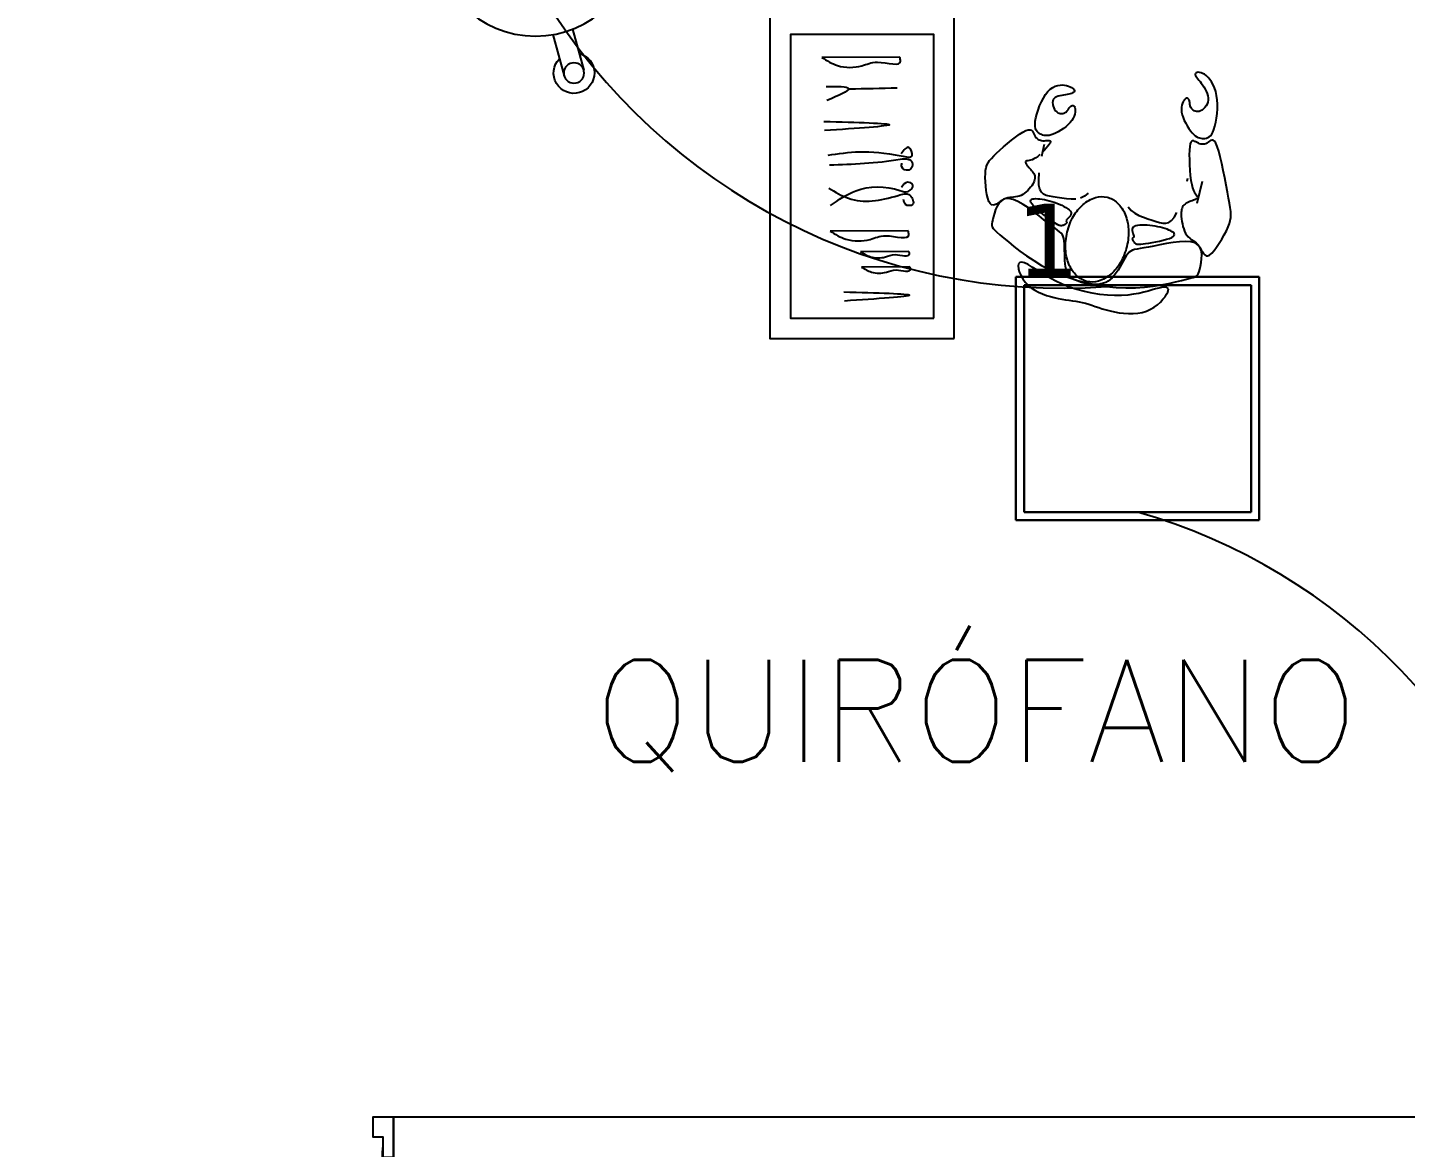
# Model space of a CAD drawing. Header units: metres. Extents: x -39 to 21688, y -24 to 9022.
# Drawn here: x 29.684 to 33.065, y 4.225 to 6.973 of the extents above; entities that cross this region are included whole.
import ezdxf

# ---------------------------------------------------------------- set-up
doc = ezdxf.new("R2010")
doc.units = ezdxf.units.M
doc.header["$MEASUREMENT"] = 0
for name, color, linetype in [('AN-TEXTO', 3, 'Continuous'), ('AR-MOBILIRIO', 1, 'Continuous'), ('AR-MUROS', 6, 'Continuous'), ('AR-PUERTAS', 2, 'Continuous'), ('AR-VENTANAS', 2, 'Continuous'), ('MOBILIARIO', 42, 'Continuous')]:
    doc.layers.add(name, color=color, linetype=linetype)
doc.layers.add('DLX_TERR_LUM', color=7, linetype='Continuous', true_color=0xffd400)
doc.layers.add('DLX_TERR_LUMKEY_IDX', color=7, linetype='Continuous', true_color=0x969696)
doc.styles.add('REGULAR-2.5', font='romans.shx', dxfattribs={"height": 2.5})
doc.styles.add('TableTextStyle', font='')
doc.styles.get('TableTextStyle').set_extended_font_data('VERDANA.TTF')

# ---------------------------------------------------------------- blocks, each defined once
blk = doc.blocks.new('A$C23125473')
at = {"layer": 'AR-MOBILIRIO'}
for p, q in [((1.7892, 3.9896), (1.7974, 3.9908)), ((1.7974, 3.9908), (1.8055, 3.9922)), ((1.8055, 3.9922), (1.8135, 3.9939)), ((1.8135, 3.9939), (1.8213, 3.996)), ((1.8213, 3.996), (1.8292, 3.9984)), ((1.8292, 3.9984), (1.8371, 4.001)), ((1.8371, 4.001), (1.8453, 4.0038)), ((1.8453, 4.0038), (1.8537, 4.0067)), ((1.8537, 4.0067), (1.8625, 4.0096)), ((1.8625, 4.0096), (1.8719, 4.0124)), ((1.8719, 4.0124), (1.8818, 4.0149)), ((1.8818, 4.0149), (1.8924, 4.0172)), ((1.8924, 4.0172), (1.9036, 4.0191)), ((1.9036, 4.0191), (1.915, 4.0205)), ((1.915, 4.0205), (1.9267, 4.0212)), ((1.9267, 4.0212), (1.9383, 4.0212)), ((1.9383, 4.0212), (1.9497, 4.0202)), ((1.9497, 4.0202), (1.9608, 4.0183)), ((1.9608, 4.0183), (1.9713, 4.0151)), ((1.9713, 4.0151), (1.9811, 4.0108)), ((1.9811, 4.0108), (1.9901, 4.0054)), ((1.9901, 4.0054), (1.9982, 3.9994)), ((1.9982, 3.9994), (2.0054, 3.9929)), ((2.0054, 3.9929), (2.0115, 3.9863)), ((1.6803, 3.9512), (1.6883, 3.9578)), ((1.6883, 3.9578), (1.6969, 3.9635)), ((1.6969, 3.9635), (1.706, 3.9685)), ((1.706, 3.9685), (1.7156, 3.9729)), ((1.7156, 3.9729), (1.7253, 3.9765)), ((1.7253, 3.9765), (1.7351, 3.9796)), ((1.7351, 3.9796), (1.7447, 3.9822)), ((1.7447, 3.9822), (1.7541, 3.9842)), ((1.7541, 3.9842), (1.7632, 3.9859)), ((1.7632, 3.9859), (1.7721, 3.9872)), ((1.7817, 3.9562), (1.7639, 3.9491)), ((1.7721, 3.9872), (1.7807, 3.9884)), ((1.7807, 3.9884), (1.7892, 3.9896)), ((1.8002, 3.9623), (1.7817, 3.9562)), ((1.8191, 3.9673), (1.8002, 3.9623)), ((1.838, 3.9712), (1.8191, 3.9673)), ((1.8568, 3.9741), (1.838, 3.9712)), ((1.8751, 3.976), (1.8568, 3.9741)), ((1.873, 3.9548), (1.8969, 3.9572)), ((1.8928, 3.9769), (1.8751, 3.976)), ((1.9094, 3.9768), (1.8928, 3.9769)), ((1.8969, 3.9572), (1.9206, 3.9582)), ((1.9249, 3.9758), (1.9094, 3.9768)), ((1.9206, 3.9582), (1.9437, 3.9579)), ((1.9392, 3.974), (1.9249, 3.9758)), ((1.9523, 3.9716), (1.9392, 3.974)), ((1.9437, 3.9579), (1.9661, 3.9563)), ((1.9642, 3.9689), (1.9523, 3.9716)), ((1.975, 3.9661), (1.9642, 3.9689)), ((1.9661, 3.9563), (1.9874, 3.9538)), ((1.9847, 3.9633), (1.975, 3.9661)), ((1.9934, 3.9607), (1.9847, 3.9633)), ((2.0011, 3.9586), (1.9934, 3.9607)), ((2.0077, 3.9571), (2.0011, 3.9586)), ((2.0133, 3.9563), (2.0077, 3.9571)), ((2.0115, 3.9863), (2.0166, 3.9799)), ((2.0179, 3.9563), (2.0133, 3.9563)), ((2.0166, 3.9799), (2.0205, 3.9739)), ((2.0213, 3.957), (2.0179, 3.9563)), ((2.0205, 3.9739), (2.0232, 3.9686)), ((2.0236, 3.9585), (2.0213, 3.957)), ((2.0232, 3.9686), (2.0246, 3.9643)), ((2.0247, 3.9609), (2.0236, 3.9585)), ((2.0246, 3.9643), (2.0247, 3.9609)), ((1.6589, 3.9189), (1.6625, 3.9273)), ((1.6625, 3.9273), (1.6673, 3.9358)), ((1.6673, 3.9358), (1.6733, 3.9439)), ((1.6733, 3.9439), (1.6803, 3.9512)), ((1.7161, 3.9232), (1.7027, 3.9147)), ((1.7309, 3.9321), (1.7161, 3.9232)), ((1.7469, 3.9409), (1.7309, 3.9321)), ((1.7342, 3.9137), (1.7558, 3.9235)), ((1.7639, 3.9491), (1.7469, 3.9409)), ((1.7558, 3.9235), (1.7782, 3.9322)), ((1.7781, 3.9224), (1.7756, 3.9175)), ((1.781, 3.9268), (1.7781, 3.9224)), ((1.7782, 3.9322), (1.8014, 3.9397)), ((1.7845, 3.9307), (1.781, 3.9268)), ((1.7887, 3.9341), (1.7845, 3.9307)), ((1.7935, 3.9373), (1.7887, 3.9341)), ((1.799, 3.9401), (1.7935, 3.9373)), ((1.8051, 3.9427), (1.799, 3.9401)), ((1.8014, 3.9397), (1.825, 3.946)), ((1.8116, 3.9449), (1.8051, 3.9427)), ((1.8184, 3.9468), (1.8116, 3.9449)), ((1.8254, 3.9482), (1.8184, 3.9468)), ((1.825, 3.946), (1.849, 3.9511)), ((1.8325, 3.9493), (1.8254, 3.9482)), ((1.8396, 3.9498), (1.8325, 3.9493)), ((1.8465, 3.9499), (1.8396, 3.9498)), ((1.8531, 3.9495), (1.8465, 3.9499)), ((1.849, 3.9511), (1.873, 3.9548)), ((1.8594, 3.9485), (1.8531, 3.9495)), ((1.8654, 3.9469), (1.8594, 3.9485)), ((1.8712, 3.9447), (1.8654, 3.9469)), ((1.8768, 3.9417), (1.8712, 3.9447)), ((1.8821, 3.9379), (1.8768, 3.9417)), ((1.8872, 3.9333), (1.8821, 3.9379)), ((1.892, 3.9278), (1.8872, 3.9333)), ((1.8967, 3.9215), (1.892, 3.9278)), ((1.9874, 3.9538), (2.0074, 3.9507)), ((2.0074, 3.9507), (2.0259, 3.9472)), ((2.0259, 3.9472), (2.0424, 3.9436)), ((2.0424, 3.9436), (2.0569, 3.9402)), ((2.0569, 3.9402), (2.0689, 3.9371)), ((2.0689, 3.9371), (2.0783, 3.9347)), ((2.0783, 3.9347), (2.0855, 3.9326)), ((2.0855, 3.9326), (2.0907, 3.9307)), ((2.0907, 3.9307), (2.0944, 3.9285)), ((2.0944, 3.9285), (2.097, 3.9259)), ((2.097, 3.9259), (2.0988, 3.9224)), ((2.0988, 3.9224), (2.1003, 3.9179)), ((1.3907, 3.9069), (1.2719, 3.9071)), ((1.6562, 3.9043), (1.6568, 3.9111)), ((1.6573, 3.899), (1.6562, 3.9043)), ((1.6568, 3.9111), (1.6589, 3.9189)), ((1.6601, 3.8957), (1.6573, 3.899)), ((1.6649, 3.8948), (1.6601, 3.8957)), ((1.6717, 3.8966), (1.6649, 3.8948)), ((1.6803, 3.9009), (1.6717, 3.8966)), ((1.6766, 3.8796), (1.6945, 3.8914)), ((1.6907, 3.9071), (1.6803, 3.9009)), ((1.7027, 3.9147), (1.6907, 3.9071)), ((1.6945, 3.8914), (1.7138, 3.9029)), ((1.7138, 3.9029), (1.7342, 3.9137)), ((1.7707, 3.8914), (1.7704, 3.8832)), ((1.7713, 3.899), (1.7707, 3.8914)), ((1.7723, 3.9059), (1.7713, 3.899)), ((1.7738, 3.912), (1.7723, 3.9059)), ((1.7756, 3.9175), (1.7738, 3.912)), ((1.9012, 3.9145), (1.8967, 3.9215)), ((1.9055, 3.9071), (1.9012, 3.9145)), ((1.9097, 3.8997), (1.9055, 3.9071)), ((1.9137, 3.8924), (1.9097, 3.8997)), ((1.9176, 3.8856), (1.9137, 3.8924)), ((2.1003, 3.9179), (2.1018, 3.912)), ((2.1018, 3.912), (2.1035, 3.9046)), ((2.1035, 3.9046), (2.1052, 3.8959)), ((2.1052, 3.8959), (2.1064, 3.8867)), ((1.3882, 3.8693), (1.2694, 3.8695)), ((1.6322, 3.8456), (1.6453, 3.8563)), ((1.6453, 3.8563), (1.6602, 3.8677)), ((1.6602, 3.8677), (1.6766, 3.8796)), ((1.7701, 3.8581), (1.7698, 3.8503)), ((1.7702, 3.8663), (1.7701, 3.8581)), ((1.7703, 3.8748), (1.7702, 3.8663)), ((1.7704, 3.8832), (1.7703, 3.8748)), ((1.9213, 3.8795), (1.9176, 3.8856)), ((1.9249, 3.8744), (1.9213, 3.8795)), ((1.9285, 3.8706), (1.9249, 3.8744)), ((1.9323, 3.8678), (1.9285, 3.8706)), ((1.9366, 3.8658), (1.9323, 3.8678)), ((1.9416, 3.8643), (1.9366, 3.8658)), ((1.9478, 3.8631), (1.9416, 3.8643)), ((1.9553, 3.8618), (1.9478, 3.8631)), ((1.9646, 3.8603), (1.9553, 3.8618)), ((1.9758, 3.8583), (1.9646, 3.8603)), ((1.9891, 3.8556), (1.9758, 3.8583)), ((2.0041, 3.8526), (1.9891, 3.8556)), ((2.0964, 3.851), (2.0997, 3.855)), ((2.1029, 3.8599), (2.0979, 3.853)), ((2.0997, 3.855), (2.1027, 3.8596)), ((2.1027, 3.8596), (2.1055, 3.8645)), ((2.1057, 3.8682), (2.1029, 3.8599)), ((2.1055, 3.8645), (2.1081, 3.8694)), ((2.1067, 3.8772), (2.1057, 3.8682)), ((2.1064, 3.8867), (2.1067, 3.8772)), ((2.1081, 3.8694), (2.1109, 3.8738)), ((2.1109, 3.8738), (2.1138, 3.8773)), ((2.1138, 3.8773), (2.1172, 3.8793)), ((2.1172, 3.8793), (2.1211, 3.8796)), ((2.1211, 3.8796), (2.1256, 3.8776)), ((2.1256, 3.8776), (2.131, 3.8732)), ((2.131, 3.8732), (2.1369, 3.8665)), ((2.1369, 3.8665), (2.1432, 3.8582)), ((2.1432, 3.8582), (2.1496, 3.8486)), ((1.5987, 3.8163), (1.6042, 3.8214)), ((1.6042, 3.8214), (1.6115, 3.8278)), ((1.6115, 3.8278), (1.6209, 3.836)), ((1.6209, 3.836), (1.6322, 3.8456)), ((1.7618, 3.824), (1.7579, 3.8204)), ((1.7647, 3.8278), (1.7618, 3.824)), ((1.7668, 3.832), (1.7647, 3.8278)), ((1.7682, 3.837), (1.7668, 3.832)), ((1.7692, 3.8431), (1.7682, 3.837)), ((1.7698, 3.8503), (1.7692, 3.8431)), ((1.9361, 3.838), (1.9364, 3.8393)), ((1.9361, 3.8371), (1.9361, 3.838)), ((1.9365, 3.8364), (1.9361, 3.8371)), ((1.9364, 3.8393), (1.9369, 3.8406)), ((1.9371, 3.8359), (1.9365, 3.8364)), ((1.9365, 3.8204), (1.9373, 3.8234)), ((1.9369, 3.8406), (1.9377, 3.8422)), ((1.9378, 3.8354), (1.9371, 3.8359)), ((1.9373, 3.8234), (1.9383, 3.8262)), ((1.9377, 3.8422), (1.9387, 3.8437)), ((1.9386, 3.835), (1.9378, 3.8354)), ((1.9383, 3.8262), (1.9392, 3.8288)), ((1.9393, 3.8344), (1.9386, 3.835)), ((1.9387, 3.8437), (1.9398, 3.8452)), ((1.9392, 3.8288), (1.9398, 3.8309)), ((1.9398, 3.8336), (1.9393, 3.8344)), ((1.9398, 3.8452), (1.9411, 3.8467)), ((1.94, 3.8325), (1.9398, 3.8336)), ((1.9398, 3.8309), (1.94, 3.8325)), ((1.9411, 3.8467), (1.9424, 3.848)), ((1.9424, 3.848), (1.9439, 3.8491)), ((1.9439, 3.8491), (1.9455, 3.85)), ((1.9455, 3.85), (1.9476, 3.8506)), ((1.9476, 3.8506), (1.9501, 3.851)), ((1.9501, 3.851), (1.9534, 3.8511)), ((1.9534, 3.8511), (1.9575, 3.8509)), ((1.9575, 3.8509), (1.9626, 3.8504)), ((1.9626, 3.8504), (1.9689, 3.8496)), ((1.9689, 3.8496), (1.9765, 3.8485)), ((1.9765, 3.8485), (1.985, 3.847)), ((1.985, 3.847), (1.994, 3.8453)), ((1.994, 3.8453), (2.0032, 3.8434)), ((2.0032, 3.8434), (2.012, 3.8413)), ((2.02, 3.8495), (2.0041, 3.8526)), ((2.012, 3.8413), (2.0202, 3.839)), ((2.0362, 3.8468), (2.02, 3.8495)), ((2.0202, 3.839), (2.0274, 3.8367)), ((2.0274, 3.8367), (2.033, 3.8343)), ((2.033, 3.8343), (2.0369, 3.8319)), ((2.037, 3.8225), (2.0342, 3.8203)), ((2.052, 3.845), (2.0362, 3.8468)), ((2.0369, 3.8319), (2.039, 3.8295)), ((2.0389, 3.8248), (2.037, 3.8225)), ((2.0396, 3.8271), (2.0389, 3.8248)), ((2.039, 3.8295), (2.0396, 3.8271)), ((2.0667, 3.8443), (2.052, 3.845)), ((2.0645, 3.8191), (2.0671, 3.8244)), ((2.0796, 3.8451), (2.0667, 3.8443)), ((2.0671, 3.8244), (2.0701, 3.829)), ((2.0701, 3.829), (2.0734, 3.833)), ((2.0734, 3.833), (2.0771, 3.8363)), ((2.0771, 3.8363), (2.081, 3.8392)), ((2.0902, 3.848), (2.0796, 3.8451)), ((2.081, 3.8392), (2.0849, 3.842)), ((2.0849, 3.842), (2.0889, 3.8447)), ((2.0889, 3.8447), (2.0927, 3.8477)), ((2.0979, 3.853), (2.0902, 3.848)), ((2.0927, 3.8477), (2.0964, 3.851)), ((2.1496, 3.8486), (2.1559, 3.8384)), ((2.1559, 3.8384), (2.1617, 3.828)), ((2.1617, 3.828), (2.167, 3.8178)), ((1.3859, 3.8185), (1.1948, 3.8189)), ((1.5914, 3.8012), (1.5915, 3.805)), ((1.5922, 3.7965), (1.5914, 3.8012)), ((1.5915, 3.805), (1.5926, 3.8086)), ((1.5936, 3.7905), (1.5922, 3.7965)), ((1.5926, 3.8086), (1.5949, 3.8122)), ((1.5954, 3.7831), (1.5936, 3.7905)), ((1.5949, 3.8122), (1.5987, 3.8163)), ((1.7195, 3.7912), (1.7075, 3.7817)), ((1.7302, 3.7996), (1.7195, 3.7912)), ((1.734, 3.7905), (1.7271, 3.7854)), ((1.7393, 3.8065), (1.7302, 3.7996)), ((1.7402, 3.795), (1.734, 3.7905)), ((1.7468, 3.812), (1.7393, 3.8065)), ((1.7455, 3.7986), (1.7402, 3.795)), ((1.7498, 3.8013), (1.7455, 3.7986)), ((1.753, 3.8165), (1.7468, 3.812)), ((1.7534, 3.8033), (1.7498, 3.8013)), ((1.7579, 3.8204), (1.753, 3.8165)), ((1.7564, 3.8047), (1.7534, 3.8033)), ((1.7588, 3.8055), (1.7564, 3.8047)), ((1.7609, 3.8059), (1.7588, 3.8055)), ((1.7628, 3.8058), (1.7609, 3.8059)), ((1.7646, 3.8055), (1.7628, 3.8058)), ((1.7664, 3.8049), (1.7646, 3.8055)), ((1.7682, 3.8042), (1.7664, 3.8049)), ((1.7699, 3.8034), (1.7682, 3.8042)), ((1.7715, 3.8024), (1.7699, 3.8034)), ((1.7729, 3.8014), (1.7715, 3.8024)), ((1.774, 3.8005), (1.7729, 3.8014)), ((1.7735, 3.7939), (1.7736, 3.7948)), ((1.7738, 3.7928), (1.7735, 3.7939)), ((1.7736, 3.7948), (1.7739, 3.7957)), ((1.7747, 3.7914), (1.7738, 3.7928)), ((1.7739, 3.7957), (1.7744, 3.7964)), ((1.7748, 3.7995), (1.774, 3.8005)), ((1.7744, 3.7964), (1.7749, 3.7971)), ((1.7762, 3.7898), (1.7747, 3.7914)), ((1.7752, 3.7986), (1.7748, 3.7995)), ((1.7749, 3.7971), (1.7752, 3.7978)), ((1.7752, 3.7978), (1.7752, 3.7986)), ((1.7781, 3.7879), (1.7762, 3.7898)), ((1.7803, 3.7858), (1.7781, 3.7879)), ((1.9359, 3.8173), (1.9365, 3.8204)), ((1.9359, 3.8144), (1.9359, 3.8173)), ((1.9366, 3.8117), (1.9359, 3.8144)), ((1.9383, 3.8093), (1.9366, 3.8117)), ((1.941, 3.8074), (1.9383, 3.8093)), ((1.9447, 3.806), (1.941, 3.8074)), ((1.9493, 3.805), (1.9447, 3.806)), ((1.9546, 3.8044), (1.9493, 3.805)), ((1.9604, 3.8041), (1.9546, 3.8044)), ((1.9666, 3.8041), (1.9604, 3.8041)), ((1.9633, 3.785), (1.9743, 3.7888)), ((1.973, 3.8045), (1.9666, 3.8041)), ((1.9796, 3.805), (1.973, 3.8045)), ((1.9743, 3.7888), (1.9849, 3.7922)), ((1.9861, 3.8058), (1.9796, 3.805)), ((1.9849, 3.7922), (1.9945, 3.7954)), ((1.9925, 3.8068), (1.9861, 3.8058)), ((1.9988, 3.808), (1.9925, 3.8068)), ((1.9945, 3.7954), (2.0033, 3.798)), ((2.0049, 3.8093), (1.9988, 3.808)), ((2.0033, 3.798), (2.0112, 3.7996)), ((2.0107, 3.8108), (2.0049, 3.8093)), ((2.0162, 3.8125), (2.0107, 3.8108)), ((2.0112, 3.7996), (2.0186, 3.7996)), ((2.0214, 3.8143), (2.0162, 3.8125)), ((2.0186, 3.7996), (2.0256, 3.7976)), ((2.0262, 3.8162), (2.0214, 3.8143)), ((2.0256, 3.7976), (2.0322, 3.7929)), ((2.0305, 3.8182), (2.0262, 3.8162)), ((2.0342, 3.8203), (2.0305, 3.8182)), ((2.0322, 3.7929), (2.0388, 3.7851)), ((2.0564, 3.7833), (2.0569, 3.789)), ((2.0569, 3.789), (2.0578, 3.7949)), ((2.0578, 3.7949), (2.059, 3.8011)), ((2.059, 3.8011), (2.0605, 3.8073)), ((2.0605, 3.8073), (2.0623, 3.8133)), ((2.0623, 3.8133), (2.0645, 3.8191)), ((2.167, 3.8178), (2.1713, 3.8084)), ((2.1713, 3.8084), (2.1745, 3.8002)), ((2.1745, 3.8002), (2.1767, 3.7927)), ((2.1767, 3.7927), (2.1779, 3.7856)), ((1.5906, 3.7544), (1.5873, 3.7513)), ((1.5943, 3.7554), (1.5906, 3.7544)), ((1.5984, 3.7547), (1.5943, 3.7554)), ((1.5978, 3.7747), (1.5954, 3.7831)), ((1.6009, 3.7659), (1.5978, 3.7747)), ((1.6026, 3.7527), (1.5984, 3.7547)), ((1.6049, 3.7573), (1.6009, 3.7659)), ((1.6099, 3.7497), (1.6049, 3.7573)), ((1.6683, 3.7533), (1.6555, 3.746)), ((1.6815, 3.7621), (1.6683, 3.7533)), ((1.6947, 3.7718), (1.6815, 3.7621)), ((1.6939, 3.757), (1.69, 3.7523)), ((1.6993, 3.7623), (1.6939, 3.757)), ((1.7075, 3.7817), (1.6947, 3.7718)), ((1.7056, 3.768), (1.6993, 3.7623)), ((1.7125, 3.7739), (1.7056, 3.768)), ((1.7198, 3.7798), (1.7125, 3.7739)), ((1.7271, 3.7854), (1.7198, 3.7798)), ((1.757, 3.7528), (1.7629, 3.7555)), ((1.7629, 3.7555), (1.7685, 3.7582)), ((1.7685, 3.7582), (1.7735, 3.7611)), ((1.7735, 3.7611), (1.7779, 3.764)), ((1.7779, 3.764), (1.7815, 3.767)), ((1.7824, 3.7835), (1.7803, 3.7858)), ((1.7815, 3.767), (1.7842, 3.77)), ((1.7843, 3.7811), (1.7824, 3.7835)), ((1.7842, 3.77), (1.7858, 3.7729)), ((1.7856, 3.7785), (1.7843, 3.7811)), ((1.7862, 3.7757), (1.7856, 3.7785)), ((1.7858, 3.7729), (1.7862, 3.7757)), ((1.9264, 3.759), (1.9334, 3.7679)), ((1.9334, 3.7679), (1.9423, 3.7749)), ((1.9423, 3.7749), (1.9525, 3.7805)), ((1.9525, 3.7805), (1.9633, 3.785)), ((2.0388, 3.7851), (2.0453, 3.7736)), ((2.0562, 3.7782), (2.0564, 3.7833)), ((2.0562, 3.7735), (2.0562, 3.7782)), ((2.0566, 3.7693), (2.0562, 3.7735)), ((2.0573, 3.7656), (2.0566, 3.7693)), ((2.0583, 3.7622), (2.0573, 3.7656)), ((2.0596, 3.7593), (2.0583, 3.7622)), ((2.0613, 3.7566), (2.0596, 3.7593)), ((2.0633, 3.7544), (2.0613, 3.7566)), ((2.0657, 3.7524), (2.0633, 3.7544)), ((2.1765, 3.7613), (2.1747, 3.7507)), ((2.1777, 3.7704), (2.1765, 3.7613)), ((2.1782, 3.7783), (2.1777, 3.7704)), ((2.1779, 3.7856), (2.1782, 3.7783)), ((1.5796, 3.7292), (1.5779, 3.7191)), ((1.5817, 3.7383), (1.5796, 3.7292)), ((1.5843, 3.7459), (1.5817, 3.7383)), ((1.5873, 3.7513), (1.5843, 3.7459)), ((1.6071, 3.7498), (1.6026, 3.7527)), ((1.6117, 3.7466), (1.6071, 3.7498)), ((1.6161, 3.7436), (1.6099, 3.7497)), ((1.6164, 3.7434), (1.6117, 3.7466)), ((1.6237, 3.7397), (1.6161, 3.7436)), ((1.6212, 3.7406), (1.6164, 3.7434)), ((1.6259, 3.7386), (1.6212, 3.7406)), ((1.6328, 3.7387), (1.6237, 3.7397)), ((1.6307, 3.7373), (1.6259, 3.7386)), ((1.6354, 3.7365), (1.6307, 3.7373)), ((1.6435, 3.7409), (1.6328, 3.7387)), ((1.6402, 3.736), (1.6354, 3.7365)), ((1.6449, 3.7356), (1.6402, 3.736)), ((1.6555, 3.746), (1.6435, 3.7409)), ((1.6495, 3.7351), (1.6449, 3.7356)), ((1.6542, 3.7343), (1.6495, 3.7351)), ((1.6588, 3.7331), (1.6542, 3.7343)), ((1.6633, 3.7312), (1.6588, 3.7331)), ((1.6677, 3.7288), (1.6633, 3.7312)), ((1.672, 3.7258), (1.6677, 3.7288)), ((1.6761, 3.7225), (1.672, 3.7258)), ((1.68, 3.7189), (1.6761, 3.7225)), ((1.6876, 3.7484), (1.6868, 3.7453)), ((1.6868, 3.7453), (1.6873, 3.743)), ((1.6873, 3.743), (1.689, 3.7412)), ((1.69, 3.7523), (1.6876, 3.7484)), ((1.689, 3.7412), (1.6917, 3.74)), ((1.6917, 3.74), (1.6953, 3.7393)), ((1.6953, 3.7393), (1.6995, 3.7391)), ((1.6995, 3.7391), (1.7043, 3.7393)), ((1.7043, 3.7393), (1.7094, 3.7397)), ((1.7094, 3.7397), (1.7149, 3.7405)), ((1.7132, 3.7229), (1.7094, 3.7157)), ((1.7185, 3.7279), (1.7132, 3.7229)), ((1.7149, 3.7405), (1.7205, 3.7415)), ((1.7251, 3.7312), (1.7185, 3.7279)), ((1.7205, 3.7415), (1.7264, 3.7428)), ((1.7329, 3.7334), (1.7251, 3.7312)), ((1.7264, 3.7428), (1.7324, 3.7443)), ((1.7324, 3.7443), (1.7386, 3.7461)), ((1.7419, 3.735), (1.7329, 3.7334)), ((1.7386, 3.7461), (1.7447, 3.7481)), ((1.752, 3.7365), (1.7419, 3.735)), ((1.7447, 3.7481), (1.7509, 3.7504)), ((1.7509, 3.7504), (1.757, 3.7528)), ((1.7629, 3.7383), (1.752, 3.7365)), ((1.7744, 3.7399), (1.7629, 3.7383)), ((1.7862, 3.7408), (1.7744, 3.7399)), ((1.7978, 3.7404), (1.7862, 3.7408)), ((1.8191, 3.7333), (1.8089, 3.7381)), ((1.8282, 3.7255), (1.8191, 3.7333)), ((2.0683, 3.7507), (2.0657, 3.7524)), ((2.0711, 3.7491), (2.0683, 3.7507)), ((2.0741, 3.7478), (2.0711, 3.7491)), ((2.0772, 3.7466), (2.0741, 3.7478)), ((2.0802, 3.7455), (2.0772, 3.7466)), ((2.0832, 3.7444), (2.0802, 3.7455)), ((2.0861, 3.7433), (2.0832, 3.7444)), ((2.084, 3.7129), (2.0863, 3.7193)), ((2.0888, 3.7422), (2.0861, 3.7433)), ((2.0863, 3.7193), (2.0887, 3.7242)), ((2.0887, 3.7242), (2.091, 3.7277)), ((2.0912, 3.741), (2.0888, 3.7422)), ((2.091, 3.7277), (2.0931, 3.7302)), ((2.0933, 3.7399), (2.0912, 3.741)), ((2.0931, 3.7302), (2.0949, 3.7319)), ((2.095, 3.7387), (2.0933, 3.7399)), ((2.0949, 3.7319), (2.0963, 3.7332)), ((2.0964, 3.7375), (2.095, 3.7387)), ((2.0956, 3.7501), (2.1084, 3.6966)), ((2.0963, 3.7332), (2.0972, 3.7342)), ((2.0972, 3.7364), (2.0964, 3.7375)), ((2.0975, 3.7353), (2.0972, 3.7364)), ((2.0972, 3.7342), (2.0975, 3.7353)), ((2.1697, 3.723), (2.1665, 3.7062)), ((2.1724, 3.738), (2.1697, 3.723)), ((2.1747, 3.7507), (2.1724, 3.738)), ((1.5759, 3.6976), (1.5755, 3.6873)), ((1.5755, 3.6873), (1.5757, 3.6779)), ((1.5767, 3.7084), (1.5759, 3.6976)), ((1.5779, 3.7191), (1.5767, 3.7084)), ((1.6835, 3.7151), (1.68, 3.7189)), ((1.6867, 3.7113), (1.6835, 3.7151)), ((1.6895, 3.7075), (1.6867, 3.7113)), ((1.6919, 3.7037), (1.6895, 3.7075)), ((1.6938, 3.7001), (1.6919, 3.7037)), ((1.6953, 3.6966), (1.6938, 3.7001)), ((1.6963, 3.6932), (1.6953, 3.6966)), ((1.6969, 3.6899), (1.6963, 3.6932)), ((1.6967, 3.6836), (1.697, 3.6867)), ((1.697, 3.6867), (1.6969, 3.6899)), ((1.7071, 3.7058), (1.7065, 3.6927)), ((1.7065, 3.6927), (1.7075, 3.6759)), ((1.7094, 3.7157), (1.7071, 3.7058)), ((2.0708, 3.6961), (2.0724, 3.6893)), ((2.0786, 3.6825), (2.0801, 3.6943)), ((2.0801, 3.6943), (2.0819, 3.7046)), ((2.0819, 3.7046), (2.084, 3.7129)), ((2.1631, 3.6885), (2.1595, 3.6704)), ((2.1665, 3.7062), (2.1631, 3.6885)), ((1.5757, 3.6779), (1.5764, 3.6698)), ((1.5764, 3.6698), (1.5777, 3.6629)), ((1.5777, 3.6629), (1.5796, 3.6568)), ((1.5796, 3.6568), (1.5824, 3.6512)), ((1.6741, 3.6507), (1.6747, 3.6524)), ((1.6747, 3.6524), (1.6757, 3.6542)), ((1.6757, 3.6542), (1.6771, 3.6562)), ((1.6771, 3.6562), (1.6787, 3.6583)), ((1.6787, 3.6583), (1.6806, 3.6605)), ((1.6806, 3.6605), (1.6827, 3.6628)), ((1.6827, 3.6628), (1.6848, 3.6651)), ((1.6848, 3.6651), (1.6871, 3.6675)), ((1.6871, 3.6675), (1.6892, 3.67)), ((1.6892, 3.67), (1.6913, 3.6725)), ((1.6913, 3.6725), (1.6932, 3.6751)), ((1.6932, 3.6751), (1.6947, 3.6779)), ((1.6947, 3.6779), (1.6959, 3.6807)), ((1.6959, 3.6807), (1.6967, 3.6836)), ((2.0762, 3.6435), (2.0766, 3.6565)), ((2.0766, 3.6565), (2.0774, 3.6697)), ((2.0774, 3.6697), (2.0786, 3.6825)), ((2.1557, 3.6529), (2.1519, 3.6367)), ((2.1595, 3.6704), (2.1557, 3.6529)), ((1.5824, 3.6512), (1.586, 3.6458)), ((1.586, 3.6458), (1.5907, 3.6404)), ((1.5907, 3.6404), (1.5964, 3.6345)), ((1.5964, 3.6345), (1.6033, 3.6279)), ((1.6033, 3.6279), (1.6115, 3.6205)), ((1.6115, 3.6205), (1.6205, 3.6124)), ((1.6738, 3.6493), (1.6741, 3.6507)), ((1.6741, 3.6482), (1.6738, 3.6493)), ((1.6748, 3.6474), (1.6741, 3.6482)), ((1.676, 3.6469), (1.6748, 3.6474)), ((1.6778, 3.6466), (1.676, 3.6469)), ((1.6802, 3.6463), (1.6778, 3.6466)), ((1.683, 3.6458), (1.6802, 3.6463)), ((1.6863, 3.645), (1.683, 3.6458)), ((1.6901, 3.6438), (1.6863, 3.645)), ((1.6944, 3.6418), (1.6901, 3.6438)), ((1.6992, 3.6391), (1.6944, 3.6418)), ((1.7043, 3.6354), (1.6992, 3.6391)), ((1.7097, 3.6309), (1.7043, 3.6354)), ((1.7139, 3.6347), (1.7188, 3.6119)), ((1.7203, 3.6208), (1.7151, 3.626)), ((1.7251, 3.6157), (1.7203, 3.6208)), ((2.0761, 3.6313), (2.0762, 3.6435)), ((2.0765, 3.6205), (2.0761, 3.6313)), ((2.0773, 3.6116), (2.0765, 3.6205)), ((2.1482, 3.6225), (2.1445, 3.6112)), ((2.1519, 3.6367), (2.1482, 3.6225)), ((1.6205, 3.6124), (1.6302, 3.604)), ((1.6302, 3.604), (1.6401, 3.5958)), ((1.6401, 3.5958), (1.6499, 3.5881)), ((1.6499, 3.5881), (1.6592, 3.5813)), ((1.6965, 3.5837), (1.6982, 3.587)), ((1.6982, 3.587), (1.7001, 3.5898)), ((1.7001, 3.5898), (1.7024, 3.592)), ((1.7024, 3.592), (1.7049, 3.5938)), ((1.7049, 3.5938), (1.7077, 3.5952)), ((1.7077, 3.5952), (1.7107, 3.5961)), ((1.7107, 3.5961), (1.7138, 3.5967)), ((1.7138, 3.5967), (1.717, 3.597)), ((1.717, 3.597), (1.7204, 3.597)), ((1.7203, 3.5842), (1.717, 3.5833)), ((1.7188, 3.6119), (1.7204, 3.6052)), ((1.7239, 3.5846), (1.7203, 3.5842)), ((1.7204, 3.597), (1.7238, 3.5969)), ((1.7238, 3.5969), (1.727, 3.5966)), ((1.7278, 3.5846), (1.7239, 3.5846)), ((1.7292, 3.6108), (1.7251, 3.6157)), ((1.727, 3.5966), (1.73, 3.5965)), ((1.7321, 3.584), (1.7278, 3.5846)), ((1.7325, 3.6064), (1.7292, 3.6108)), ((1.73, 3.5965), (1.7325, 3.5967)), ((1.7368, 3.5829), (1.7321, 3.584)), ((1.7347, 3.6028), (1.7325, 3.6064)), ((1.7325, 3.5967), (1.7344, 3.5972)), ((1.7344, 3.5972), (1.7355, 3.5983)), ((1.7357, 3.6001), (1.7347, 3.6028)), ((1.7355, 3.5983), (1.7357, 3.6001)), ((2.0785, 3.6051), (2.0773, 3.6116)), ((2.0801, 3.6008), (2.0785, 3.6051)), ((2.0821, 3.5983), (2.0801, 3.6008)), ((2.0843, 3.5974), (2.0821, 3.5983)), ((2.0868, 3.5976), (2.0843, 3.5974)), ((2.0895, 3.5986), (2.0868, 3.5976)), ((2.087, 3.5817), (2.0907, 3.5849)), ((2.0924, 3.6001), (2.0895, 3.5986)), ((2.0907, 3.5849), (2.0943, 3.5873)), ((2.0953, 3.6018), (2.0924, 3.6001)), ((2.0943, 3.5873), (2.0978, 3.5891)), ((2.0983, 3.6033), (2.0953, 3.6018)), ((2.0978, 3.5891), (2.1012, 3.5903)), ((2.1013, 3.6045), (2.0983, 3.6033)), ((2.1012, 3.5903), (2.1045, 3.5911)), ((2.1044, 3.6054), (2.1013, 3.6045)), ((2.1075, 3.6059), (2.1044, 3.6054)), ((2.1045, 3.5911), (2.1078, 3.5914)), ((2.1105, 3.6059), (2.1075, 3.6059)), ((2.1078, 3.5914), (2.1112, 3.5914)), ((2.1136, 3.6055), (2.1105, 3.6059)), ((2.1112, 3.5914), (2.1146, 3.5912)), ((2.1167, 3.6045), (2.1136, 3.6055)), ((2.1146, 3.5912), (2.118, 3.5906)), ((2.1197, 3.6029), (2.1167, 3.6045)), ((2.118, 3.5906), (2.1214, 3.5895)), ((2.1226, 3.6007), (2.1197, 3.6029)), ((2.1214, 3.5895), (2.1247, 3.5876)), ((2.1256, 3.5984), (2.1226, 3.6007)), ((2.1247, 3.5876), (2.1279, 3.5848)), ((2.1285, 3.5964), (2.1256, 3.5984)), ((2.1279, 3.5848), (2.131, 3.5809)), ((2.1315, 3.5954), (2.1285, 3.5964)), ((2.1346, 3.5959), (2.1315, 3.5954)), ((2.1378, 3.5983), (2.1346, 3.5959)), ((2.1411, 3.6032), (2.1378, 3.5983)), ((2.1445, 3.6112), (2.1411, 3.6032)), ((1.6592, 3.5813), (1.6676, 3.5758)), ((1.6676, 3.5758), (1.6749, 3.572)), ((1.6749, 3.572), (1.6807, 3.5701)), ((1.6807, 3.5701), (1.6852, 3.57)), ((1.6852, 3.57), (1.6887, 3.5712)), ((1.6887, 3.5712), (1.6913, 3.5736)), ((1.6913, 3.5736), (1.6933, 3.5766)), ((1.6933, 3.5766), (1.695, 3.5801)), ((1.695, 3.5801), (1.6965, 3.5837)), ((1.698, 3.5623), (1.6977, 3.5564)), ((1.6977, 3.5564), (1.6982, 3.5493)), ((1.699, 3.5671), (1.698, 3.5623)), ((1.7006, 3.5711), (1.699, 3.5671)), ((1.7027, 3.5743), (1.7006, 3.5711)), ((1.7052, 3.5768), (1.7027, 3.5743)), ((1.7079, 3.5789), (1.7052, 3.5768)), ((1.7109, 3.5806), (1.7079, 3.5789)), ((1.7139, 3.5821), (1.7109, 3.5806)), ((1.717, 3.5833), (1.7139, 3.5821)), ((1.7421, 3.581), (1.7368, 3.5829)), ((1.748, 3.5784), (1.7421, 3.581)), ((1.7542, 3.5752), (1.748, 3.5784)), ((1.7606, 3.5715), (1.7542, 3.5752)), ((1.767, 3.5672), (1.7606, 3.5715)), ((1.7731, 3.5626), (1.767, 3.5672)), ((1.7789, 3.5576), (1.7731, 3.5626)), ((1.784, 3.5525), (1.7789, 3.5576)), ((1.7882, 3.5473), (1.784, 3.5525)), ((2.0638, 3.5472), (2.0672, 3.5541)), ((2.0672, 3.5541), (2.071, 3.5608)), ((2.071, 3.5608), (2.075, 3.5671)), ((2.075, 3.5671), (2.0791, 3.5728)), ((2.0791, 3.5728), (2.0832, 3.5777)), ((2.0832, 3.5777), (2.087, 3.5817)), ((2.131, 3.5809), (2.1339, 3.5758)), ((2.1339, 3.5758), (2.1366, 3.5693)), ((2.1366, 3.5693), (2.1391, 3.5612)), ((2.1391, 3.5612), (2.1412, 3.5518)), ((2.1412, 3.5518), (2.143, 3.5414)), ((1.6982, 3.5493), (1.6997, 3.541)), ((1.6997, 3.541), (1.702, 3.5317)), ((1.702, 3.5317), (1.7051, 3.5219)), ((1.7051, 3.5219), (1.7089, 3.5118)), ((1.7436, 3.5163), (1.7456, 3.5202)), ((1.7456, 3.5202), (1.748, 3.5237)), ((1.748, 3.5237), (1.7507, 3.5265)), ((1.7507, 3.5265), (1.7535, 3.5285)), ((1.7535, 3.5285), (1.7565, 3.5298)), ((1.7565, 3.5298), (1.7596, 3.5304)), ((1.7596, 3.5304), (1.7626, 3.5305)), ((1.7626, 3.5305), (1.7655, 3.5301)), ((1.7655, 3.5301), (1.7682, 3.5294)), ((1.7682, 3.5294), (1.7707, 3.5283)), ((1.7707, 3.5283), (1.7729, 3.5271)), ((1.7729, 3.5271), (1.7747, 3.5258)), ((1.7747, 3.5258), (1.7762, 3.5244)), ((1.7762, 3.5244), (1.7774, 3.5229)), ((1.7774, 3.5229), (1.7785, 3.5214)), ((1.7785, 3.5214), (1.7794, 3.5198)), ((1.7794, 3.5198), (1.7804, 3.5183)), ((1.7804, 3.5183), (1.7814, 3.5167)), ((1.7814, 3.5167), (1.7825, 3.5152)), ((1.7915, 3.542), (1.7882, 3.5473)), ((1.7939, 3.5368), (1.7915, 3.542)), ((1.7954, 3.5318), (1.7939, 3.5368)), ((1.7952, 3.5158), (1.796, 3.5189)), ((1.7961, 3.5271), (1.7954, 3.5318)), ((1.796, 3.5189), (1.7963, 3.5227)), ((1.7963, 3.5227), (1.7961, 3.5271)), ((2.0567, 3.5205), (2.0573, 3.5267)), ((2.057, 3.5148), (2.0567, 3.5205)), ((2.0573, 3.5267), (2.0587, 3.5333)), ((2.0587, 3.5333), (2.0609, 3.5402)), ((2.0609, 3.5402), (2.0638, 3.5472)), ((2.0814, 3.5178), (2.0801, 3.5157)), ((2.0832, 3.5198), (2.0814, 3.5178)), ((2.0853, 3.5217), (2.0832, 3.5198)), ((2.0877, 3.5234), (2.0853, 3.5217)), ((2.0905, 3.5247), (2.0877, 3.5234)), ((2.0935, 3.5255), (2.0905, 3.5247)), ((2.0967, 3.5257), (2.0935, 3.5255)), ((2.1002, 3.5252), (2.0967, 3.5257)), ((2.1038, 3.5239), (2.1002, 3.5252)), ((2.1075, 3.5218), (2.1038, 3.5239)), ((2.1111, 3.519), (2.1075, 3.5218)), ((2.1145, 3.5157), (2.1111, 3.519)), ((2.143, 3.5414), (2.1442, 3.5304)), ((2.1442, 3.5304), (2.145, 3.5191)), ((2.145, 3.5191), (2.1451, 3.5077)), ((1.7089, 3.5118), (1.7132, 3.5019)), ((1.7132, 3.5019), (1.7181, 3.4924)), ((1.7181, 3.4924), (1.7234, 3.4839)), ((1.7234, 3.4839), (1.729, 3.4766)), ((1.7407, 3.5036), (1.7411, 3.5078)), ((1.7411, 3.4997), (1.7407, 3.5036)), ((1.7411, 3.5078), (1.7421, 3.5121)), ((1.7422, 3.4962), (1.7411, 3.4997)), ((1.7421, 3.5121), (1.7436, 3.5163)), ((1.7443, 3.4934), (1.7422, 3.4962)), ((1.747, 3.4911), (1.7443, 3.4934)), ((1.7504, 3.4893), (1.747, 3.4911)), ((1.7543, 3.4879), (1.7504, 3.4893)), ((1.7585, 3.4868), (1.7543, 3.4879)), ((1.763, 3.4859), (1.7585, 3.4868)), ((1.7675, 3.4852), (1.763, 3.4859)), ((1.7719, 3.4845), (1.7675, 3.4852)), ((1.7762, 3.4837), (1.7719, 3.4845)), ((1.7802, 3.4829), (1.7762, 3.4837)), ((1.7838, 3.482), (1.7802, 3.4829)), ((1.7825, 3.5152), (1.7837, 3.5138)), ((1.7837, 3.5138), (1.7852, 3.5125)), ((1.7852, 3.5125), (1.7867, 3.5115)), ((1.7867, 3.5115), (1.7883, 3.5107)), ((1.7883, 3.5107), (1.7899, 3.5105)), ((1.7899, 3.5105), (1.7914, 3.5108)), ((1.7914, 3.5108), (1.7928, 3.5117)), ((1.7928, 3.5117), (1.7941, 3.5133)), ((1.7941, 3.5133), (1.7952, 3.5158)), ((2.0579, 3.5097), (2.057, 3.5148)), ((2.0594, 3.5051), (2.0579, 3.5097)), ((2.0612, 3.5012), (2.0594, 3.5051)), ((2.0632, 3.498), (2.0612, 3.5012)), ((2.0653, 3.4955), (2.0632, 3.498)), ((2.0674, 3.4938), (2.0653, 3.4955)), ((2.0693, 3.4929), (2.0674, 3.4938)), ((2.071, 3.4927), (2.0693, 3.4929)), ((2.0724, 3.4932), (2.071, 3.4927)), ((2.0737, 3.4941), (2.0724, 3.4932)), ((2.0748, 3.4955), (2.0737, 3.4941)), ((2.0757, 3.4971), (2.0748, 3.4955)), ((2.0764, 3.4989), (2.0757, 3.4971)), ((2.0769, 3.5008), (2.0764, 3.4989)), ((2.0772, 3.5026), (2.0769, 3.5008)), ((2.0774, 3.5044), (2.0772, 3.5026)), ((2.0775, 3.5062), (2.0774, 3.5044)), ((2.0777, 3.508), (2.0775, 3.5062)), ((2.0779, 3.5099), (2.0777, 3.508)), ((2.0784, 3.5117), (2.0779, 3.5099)), ((2.0791, 3.5137), (2.0784, 3.5117)), ((2.0801, 3.5157), (2.0791, 3.5137)), ((2.1174, 3.5117), (2.1145, 3.5157)), ((2.1199, 3.5074), (2.1174, 3.5117)), ((2.1198, 3.4812), (2.1215, 3.4868)), ((2.1216, 3.5026), (2.1199, 3.5074)), ((2.1215, 3.4868), (2.1224, 3.4922)), ((2.1225, 3.4975), (2.1216, 3.5026)), ((2.1224, 3.4922), (2.1225, 3.4975)), ((2.1431, 3.486), (2.1409, 3.4763)), ((2.1445, 3.4965), (2.1431, 3.486)), ((2.1451, 3.5077), (2.1445, 3.4965)), ((1.729, 3.4766), (1.7349, 3.4708)), ((1.7349, 3.4708), (1.7409, 3.4664)), ((1.7409, 3.4664), (1.747, 3.4633)), ((1.747, 3.4633), (1.7531, 3.4614)), ((1.7531, 3.4614), (1.759, 3.4604)), ((1.759, 3.4604), (1.7647, 3.4602)), ((1.7647, 3.4602), (1.7701, 3.4607)), ((1.7701, 3.4607), (1.7751, 3.4617)), ((1.7751, 3.4617), (1.7796, 3.4629)), ((1.7796, 3.4629), (1.7836, 3.4645)), ((1.7836, 3.4645), (1.787, 3.4662)), ((1.787, 3.481), (1.7838, 3.482)), ((1.7897, 3.4799), (1.787, 3.481)), ((1.787, 3.4662), (1.7898, 3.4681)), ((1.7919, 3.4786), (1.7897, 3.4799)), ((1.7898, 3.4681), (1.792, 3.4701)), ((1.7934, 3.4772), (1.7919, 3.4786)), ((1.792, 3.4701), (1.7934, 3.472)), ((1.7942, 3.4756), (1.7934, 3.4772)), ((1.7934, 3.472), (1.7942, 3.4739)), ((1.7942, 3.4739), (1.7942, 3.4756)), ((2.0995, 3.4481), (2.1025, 3.4517)), ((2.1025, 3.4517), (2.1056, 3.4558)), ((2.1056, 3.4558), (2.1088, 3.4603)), ((2.1088, 3.4603), (2.1119, 3.4652)), ((2.1119, 3.4652), (2.1149, 3.4704)), ((2.1149, 3.4704), (2.1176, 3.4758)), ((2.1176, 3.4758), (2.1198, 3.4812)), ((2.1307, 3.4527), (2.1264, 3.4466)), ((2.1346, 3.4596), (2.1307, 3.4527)), ((2.1381, 3.4675), (2.1346, 3.4596)), ((2.1409, 3.4763), (2.1381, 3.4675)), ((0.5141, 3.3367), (0.5421, 3.4376)), ((0.5141, 3.3367), (0.5421, 3.4376)), ((0.5623, 3.3233), (0.5903, 3.4242)), ((2.0908, 3.4352), (2.0914, 3.4372)), ((2.0908, 3.4334), (2.0908, 3.4352)), ((2.0916, 3.4319), (2.0908, 3.4334)), ((2.0914, 3.4372), (2.0928, 3.4394)), ((2.0931, 3.4306), (2.0916, 3.4319)), ((2.0928, 3.4394), (2.0946, 3.442)), ((2.0952, 3.4297), (2.0931, 3.4306)), ((2.0946, 3.442), (2.0969, 3.4449)), ((2.0979, 3.4292), (2.0952, 3.4297)), ((2.0969, 3.4449), (2.0995, 3.4481)), ((2.1011, 3.4294), (2.0979, 3.4292)), ((2.1048, 3.4301), (2.1011, 3.4294)), ((2.1088, 3.4317), (2.1048, 3.4301)), ((2.113, 3.434), (2.1088, 3.4317)), ((2.1174, 3.4373), (2.113, 3.434)), ((2.122, 3.4415), (2.1174, 3.4373)), ((2.1264, 3.4466), (2.122, 3.4415)), ((1.3655, 3.3924), (1.1745, 3.3928))]:
    blk.add_line(p, q, dxfattribs=at)
for points in [[(1.4993, 4.0824), (1.4993, 3.2863), (1.0472, 3.2863), (1.0472, 4.0824)], [(1.4493, 4.0324), (1.4493, 3.3363), (1.0972, 3.3363), (1.0972, 4.0324)]]:
    blk.add_lwpolyline(points, close=True, dxfattribs=at)
for centre, radius in [((0.5662, 3.4309), 0.025), ((0.4717, 3.0901), 0.2502)]:
    blk.add_circle(centre, radius, dxfattribs=at)
for centre, radius, start, end in [((1.8576, 3.8687), 0.0831, 133.7798, 158.1525), ((1.8375, 3.8897), 0.0541, 103.44, 133.7798), ((1.8375, 3.8897), 0.0541, 73.1001, 103.44), ((1.8291, 3.8619), 0.0831, 48.7274, 73.1001), ((1.8104, 3.8406), 0.1114, 29.7781, 48.7274), ((1.8839, 3.8582), 0.1114, 158.1525, 177.1018), ((1.7773, 3.8216), 0.1496, 13.44, 29.7781), ((1.922, 3.8562), 0.1496, 177.1018, 193.44), ((1.7773, 3.8216), 0.1496, 357.1018, 13.44), ((1.922, 3.8562), 0.1496, 193.44, 209.7781), ((1.8153, 3.8197), 0.1114, 338.1525, 357.1018), ((1.8889, 3.8373), 0.1114, 209.7781, 228.7274), ((1.8702, 3.816), 0.0831, 228.7274, 253.1001), ((1.8417, 3.8092), 0.0831, 313.7798, 338.1525), ((1.8618, 3.7882), 0.0541, 253.1001, 283.44), ((1.8618, 3.7882), 0.0541, 283.44, 313.7798), ((0.5662, 3.4309), 0.05, 284.5051, 224.5051)]:
    blk.add_arc(centre, radius, start, end, dxfattribs=at)
for points in [[(1.2283, 3.9679), (1.3896, 3.9761), (1.2298, 3.9905)], [(1.2719, 3.9071), (1.296, 3.9194), (1.3328, 3.9198), (1.3568, 3.9142), (1.3921, 3.9122), (1.3907, 3.9069)], [(1.2694, 3.8695), (1.2935, 3.8818), (1.3303, 3.8822), (1.3543, 3.8766), (1.3896, 3.8746), (1.3882, 3.8693)], [(1.1948, 3.8189), (1.2336, 3.8387), (1.2929, 3.8392), (1.3314, 3.8303), (1.3882, 3.827), (1.3859, 3.8185)], [(1.1915, 3.7132), (1.2396, 3.7383), (1.3616, 3.7312), (1.3906, 3.731), (1.3968, 3.7538), (1.38, 3.7537), (1.3751, 3.7413)], [(1.1956, 3.7564), (1.2575, 3.7197), (1.3661, 3.7193), (1.3865, 3.7214), (1.3977, 3.7061), (1.385, 3.6988), (1.3702, 3.712)], [(1.1929, 3.6562), (1.3667, 3.6426), (1.3882, 3.6428), (1.3962, 3.6498), (1.3877, 3.669), (1.3703, 3.6615), (1.3709, 3.6522)], [(1.1896, 3.6326), (1.3691, 3.6343), (1.3963, 3.633), (1.388, 3.6138), (1.3693, 3.6296)], [(1.1794, 3.5496), (1.3407, 3.5578), (1.1809, 3.5722)], [(1.1853, 3.4639), (1.2402, 3.4688), (1.187, 3.4986)], [(1.242, 3.4699), (1.3591, 3.4671)], [(1.1745, 3.3928), (1.2132, 3.4126), (1.2725, 3.4132), (1.311, 3.4042), (1.3678, 3.4009), (1.3655, 3.3924)]]:
    blk.add_spline(points, degree=3, dxfattribs=at)
blk = doc.blocks.new('AR-PUERTA 1')
at = {"layer": 'AR-PUERTAS', "linetype": 'Continuous'}
for points in [[(0.9542, 0.0333), (0.9542, 0.9576), (0.9292, 0.9576), (0.9292, 0.0333)], [(0.0042, 0.0583), (0.0042, 0.0083), (0.0291, 0.0083), (0.0291, -0.0416), (-0.0208, -0.0416), (-0.0208, 0.0583)], [(0.9292, 0.0083), (0.9292, -0.0416), (0.9792, -0.0416), (0.9792, 0.0583), (0.9542, 0.0583), (0.9542, 0.0083)]]:
    blk.add_lwpolyline(points, close=True, dxfattribs=at)
blk.add_arc((0.9542, 0.0083), 0.9493, 89.9989, 178.4932, dxfattribs=at)

msp = doc.modelspace()

# ---------------------------------------------------------------- linework, layer by layer
at = {"layer": 'AR-MUROS'}
for p, q in [((30.58125, 4.1501), (30.58125, 4.3001)), ((30.58125, 4.3001), (35.86076, 4.3001))]:
    msp.add_line(p, q, dxfattribs=at)
at = {"layer": 'AR-PUERTAS'}
msp.add_circle((22.62406, 27.62249), 40.08066, dxfattribs=at)
at = {"layer": 'AR-VENTANAS'}
for centre, radius, start, end in [((32.2217, 7.82346), 1.48957, 85.91979, 274.21758), ((32.00725, 4.38572), 1.4547, 253.72816, 74.02607), ((29.52844, 4.60935), 2.10175, 146.66738, 314.54105)]:
    msp.add_arc(centre, radius, start, end, dxfattribs=at)
at = {"layer": 'DLX_TERR_LUM'}
for points in [[(32.70608, 6.36126, 0), (32.10908, 6.36126, 0)], [(32.10908, 6.36126, 0), (32.10908, 6.36126, 0)], [(32.10908, 6.36126, 0), (32.70608, 6.36126, 0)], [(32.10908, 6.36126, 0), (32.10908, 5.76426, 0)], [(32.10908, 5.76426, 0), (32.10908, 6.36126, 0)], [(32.10908, 6.36126, 0), (32.10908, 6.36126, 0)], [(32.10908, 5.76426, 0), (32.10908, 6.36126, 0)], [(32.10908, 6.36126, 0), (32.70608, 6.36126, 0)], [(32.10908, 6.36126, 0), (32.10908, 5.76426, 0)], [(32.70608, 6.36126, 0), (32.10908, 6.36126, 0)], [(32.70608, 6.36126, 0), (32.70608, 6.36126, 0)], [(32.70608, 5.76426, 0), (32.70608, 6.36126, 0)], [(32.70608, 6.36126, 0), (32.70608, 6.36126, 0)], [(32.70608, 6.36126, 0), (32.70608, 5.76426, 0)], [(32.70608, 6.36126, 0), (32.70608, 5.76426, 0)], [(32.70608, 5.76426, 0), (32.70608, 6.36126, 0)], [(32.68608, 6.34126, 0), (32.12908, 6.34126, 0)], [(32.12908, 6.34126, 0), (32.12908, 5.78426, 0)], [(32.12908, 6.34126, 0), (32.68608, 6.34126, 0)], [(32.12908, 5.78426, 0), (32.12908, 6.34126, 0)], [(32.68608, 5.78426, 0), (32.68608, 6.34126, 0)], [(32.68608, 6.34126, 0), (32.68608, 5.78426, 0)], [(32.12908, 5.78426, 0), (32.68608, 5.78426, 0)], [(32.68608, 5.78426, 0), (32.12908, 5.78426, 0)], [(32.10908, 5.76426, 0), (32.10908, 5.76426, 0)], [(32.10908, 5.76426, 0), (32.70608, 5.76426, 0)], [(32.70608, 5.76426, 0), (32.10908, 5.76426, 0)], [(32.10908, 5.76426, 0), (32.10908, 5.76426, 0)], [(32.70608, 5.76426, 0), (32.10908, 5.76426, 0)], [(32.10908, 5.76426, 0), (32.70608, 5.76426, 0)], [(32.70608, 5.76426, 0), (32.70608, 5.76426, 0)], [(32.70608, 5.76426, 0), (32.70608, 5.76426, 0)]]:
    msp.add_polyline3d(points, dxfattribs=at)

# ---------------------------------------------------------------- block references
at = {"layer": 'AR-MUROS', "rotation": 180}
msp.add_blockref('AR-PUERTA 1', (30.56044, 4.25846), dxfattribs=at)
at = {"layer": 'MOBILIARIO', "xscale": -1, "rotation": 180}
msp.add_blockref('A$C23125473', (30.45826, 10.29274), dxfattribs=at)

# ---------------------------------------------------------------- texts
at = {"layer": 'AN-TEXTO', "insert": (30.30552, 5.42155), "char_height": 0.25, "attachment_point": 1, "style": 'REGULAR-2.5'}
msp.add_mtext_dynamic_manual_height_columns('\\pi0.76848;QUIRÓFANO', width=3.5369651, gutter_width=1.25, heights=[0], dxfattribs=at)
at = {"layer": 'DLX_TERR_LUMKEY_IDX', "style": 'TableTextStyle'}
msp.add_text('1', height=0.18, dxfattribs=at).set_placement((32.10908, 6.36126))

doc.saveas('drawing.dxf')
